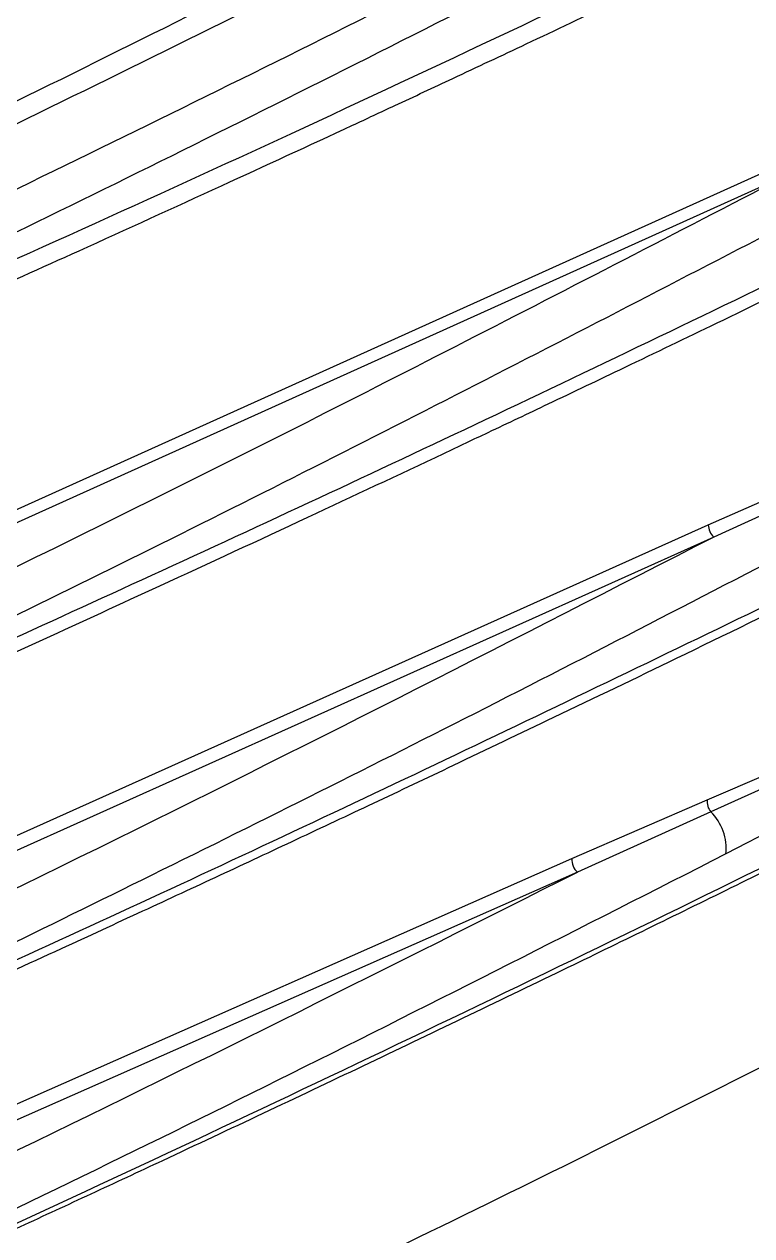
# Model space of a CAD drawing. Extents: x 8 to 113, y 1 to 87.
# Drawn here: x 18.066 to 19.23, y 4.563 to 6.502 of the extents above; entities that cross this region are included whole.
import ezdxf

# ---------------------------------------------------------------- set-up
doc = ezdxf.new("R2010")
doc.units = 0
doc.header["$MEASUREMENT"] = 0
doc.layers.add('OBJECT', color=7, linetype='CONTINUOUS')

msp = doc.modelspace()

# ---------------------------------------------------------------- linework, layer by layer
at = {"layer": 'OBJECT'}
for p, q in [((17.2152, 5.347), (19.2857, 6.2816)), ((19.2947, 6.2642), (17.2241, 5.3296)), ((19.1607, 5.7009), (19.3257, 5.7737)), ((19.3326, 5.7559), (19.1697, 5.6812)), ((17.2261, 4.8317), (19.1607, 5.7009)), ((19.1697, 5.6812), (17.2351, 4.8118)), ((19.159, 5.2608), (19.2571, 5.3028)), ((19.262, 5.2849), (19.165, 5.2413)), ((18.9426, 5.1665), (19.159, 5.2608)), ((19.165, 5.2413), (18.9513, 5.1447)), ((19.2823, 5.2225), (19.1889, 5.1739)), ((17.1443, 4.3719), (18.9426, 5.1665)), ((18.9513, 5.1447), (17.1529, 4.3497))]:
    msp.add_line(p, q, dxfattribs=at)
for centre, radius, start, end in [((19.1876, 5.7013), 0.0268, 180.8628, 228.3891), ((19.1843, 5.258), 0.0255, 173.7671, 220.7985), ((19.107, 5.1828), 0.0824, 353.7725, 45.2393), ((18.9684, 5.1642), 0.0259, 174.8815, 228.6886)]:
    msp.add_arc(centre, radius, start, end, dxfattribs=at)
for points, knots in [([(17.107, 5.9257), (17.2994, 6.0163), (17.6913, 6.2009), (18.2798, 6.4898), (18.8654, 6.786), (19.4416, 7.0884), (19.8391, 7.301), (20.0457, 7.4165), (20.067, 7.4285)], [0, 0, 0, 0, 0.1891529, 0.3851663, 0.5880463, 0.7814733, 0.977427, 1, 1, 1, 1]), ([(20.0975, 7.4109), (19.8873, 7.2943), (19.3047, 6.9711), (18.3155, 6.4643), (17.5211, 6.0859), (17.1243, 5.8969)], [0, 0, 0, 0, 0.2201851, 0.6104297, 1, 1, 1, 1]), ([(17.1467, 5.8046), (17.5522, 5.9973), (18.3636, 6.3829), (19.3777, 6.9018), (19.9764, 7.2336), (20.1948, 7.3547)], [0, 0, 0, 0, 0.388118, 0.776745, 1, 1, 1, 1]), ([(17.1774, 5.7524), (17.3663, 5.841), (17.7505, 6.0212), (18.3274, 6.303), (18.9013, 6.5917), (19.4669, 6.8862), (19.9263, 7.1313), (20.1976, 7.2822), (20.2871, 7.332)], [0, 0, 0, 0, 0.176451, 0.3589388, 0.5474679, 0.7276616, 0.9101702, 1, 1, 1, 1]), ([(17.1795, 5.7433), (17.3943, 5.8363), (17.8363, 6.0278), (18.5068, 6.3312), (18.9575, 6.5448), (19.1889, 6.6544)], [0, 0, 0, 0, 0.315, 0.648332, 1, 1, 1, 1]), ([(17.1693, 5.7052), (17.232, 5.7322), (17.3445, 5.7806), (17.4932, 5.8454), (17.6086, 5.8961), (17.7044, 5.9384), (17.8842, 6.0181), (18.1105, 6.1197), (18.3759, 6.2409), (18.5442, 6.3186), (18.6675, 6.376), (18.7603, 6.4194), (18.8779, 6.4747), (19.0201, 6.542), (19.1228, 6.5912), (19.1783, 6.6177)], [0, 0, 0, 0, 0.091691, 0.164514, 0.218476, 0.261777, 0.30597, 0.484367, 0.5981, 0.703041, 0.737311, 0.783982, 0.843319, 0.915324, 1, 1, 1, 1]), ([(19.2947, 6.2642), (18.9576, 6.0896), (18.2835, 5.7402), (17.5866, 5.4073), (17.2381, 5.2408)], [0, 0, 0, 0, 0.499931, 1, 1, 1, 1]), ([(19.3533, 6.2167), (19.0097, 6.0384), (18.3271, 5.6842), (17.621, 5.3468), (17.2704, 5.1793)], [0, 0, 0, 0, 0.50338, 1, 1, 1, 1]), ([(17.2709, 5.1727), (17.4339, 5.2443), (17.7694, 5.3917), (18.2804, 5.624), (18.8149, 5.8728), (19.1749, 6.0467), (19.3595, 6.1359)], [0, 0, 0, 0, 0.22962, 0.472827, 0.72962, 1, 1, 1, 1]), ([(17.2596, 5.144), (17.3247, 5.1726), (17.4417, 5.2238), (17.5962, 5.2923), (17.7163, 5.3458), (17.8159, 5.3905), (18.0028, 5.4748), (18.2381, 5.5821), (18.514, 5.7101), (18.6889, 5.7922), (18.817, 5.8528), (18.9135, 5.8986), (19.0357, 5.957), (19.1836, 6.0281), (19.2903, 6.08), (19.348, 6.108)], [0, 0, 0, 0, 0.09169, 0.164513, 0.218477, 0.261778, 0.305972, 0.48437, 0.598102, 0.703044, 0.737312, 0.783982, 0.843318, 0.915323, 1, 1, 1, 1]), ([(20.5244, 5.8056), (20.3194, 5.6979), (19.8971, 5.4761), (19.2398, 5.1468), (18.5565, 4.8162), (17.8686, 4.4952), (17.4047, 4.2887), (17.1774, 4.1875)], [0, 0, 0, 0, 0.190637, 0.392769, 0.598173, 0.803117, 1, 1, 1, 1]), ([(17.1668, 4.1747), (17.25, 4.2115), (17.4046, 4.2797), (17.6172, 4.3752), (17.7937, 4.4553), (17.9373, 4.5209), (18.0598, 4.5774), (18.1736, 4.6301), (18.357, 4.7156), (18.6093, 4.8348), (18.9125, 4.9804), (19.1966, 5.1192), (19.4538, 5.2467), (19.6533, 5.3469), (19.8071, 5.425), (19.9337, 5.4896), (20.09, 5.57), (20.276, 5.6667), (20.4242, 5.7443), (20.5099, 5.79), (20.5244, 5.7977)], [0, 0, 0, 0, 0.071655, 0.133072, 0.184261, 0.22523, 0.258397, 0.291507, 0.325145, 0.419722, 0.514664, 0.595221, 0.674581, 0.746977, 0.776419, 0.814924, 0.862775, 0.919976, 0.986531, 1, 1, 1, 1]), ([(19.3595, 5.6938), (19.1749, 5.598), (18.8149, 5.4112), (18.2804, 5.1441), (17.7694, 4.8946), (17.4339, 4.7362), (17.2709, 4.6592)], [0, 0, 0, 0, 0.27038, 0.527173, 0.77038, 1, 1, 1, 1]), ([(19.1697, 5.6812), (18.8527, 5.5188), (18.219, 5.1943), (17.5653, 4.8842), (17.2386, 4.7292)], [0, 0, 0, 0, 0.500229, 1, 1, 1, 1]), ([(17.2704, 4.6532), (17.621, 4.8094), (18.3271, 5.1239), (19.0097, 5.4541), (19.3533, 5.6202)], [0, 0, 0, 0, 0.49662, 1, 1, 1, 1]), ([(17.2592, 4.6332), (17.3496, 4.6731), (17.5188, 4.7477), (17.7531, 4.8529), (17.9514, 4.9428), (18.115, 5.0177), (18.2537, 5.0817), (18.3792, 5.1399), (18.5022, 5.1974), (18.6267, 5.2561), (18.764, 5.3211), (18.9259, 5.3984), (19.1225, 5.4931), (19.2648, 5.5626), (19.342, 5.6003)], [0, 0, 0, 0, 0.127673, 0.238652, 0.332946, 0.410559, 0.472851, 0.532128, 0.591338, 0.650482, 0.712496, 0.790612, 0.886445, 1, 1, 1, 1]), ([(19.1889, 5.1739), (18.9575, 5.056), (18.5068, 4.8265), (17.8363, 4.5002), (17.3943, 4.2942), (17.1795, 4.1941)], [0, 0, 0, 0, 0.351668, 0.685, 1, 1, 1, 1]), ([(17.1487, 4.2717), (17.4528, 4.4136), (18.0626, 4.698), (18.6546, 4.9956), (18.9513, 5.1447)], [0, 0, 0, 0, 0.498752, 1, 1, 1, 1]), ([(16.4798, 3.5823), (16.666, 3.6577), (17.0538, 3.8148), (17.6385, 4.0681), (18.2348, 4.339), (18.8127, 4.6139), (19.1891, 4.8042), (19.3701, 4.8957)], [0, 0, 0, 0, 0.1902424, 0.3962076, 0.6023972, 0.8087754, 1, 1, 1, 1])]:
    msp.add_open_spline(points, degree=3, knots=knots, dxfattribs=at)

doc.saveas('drawing.dxf')
